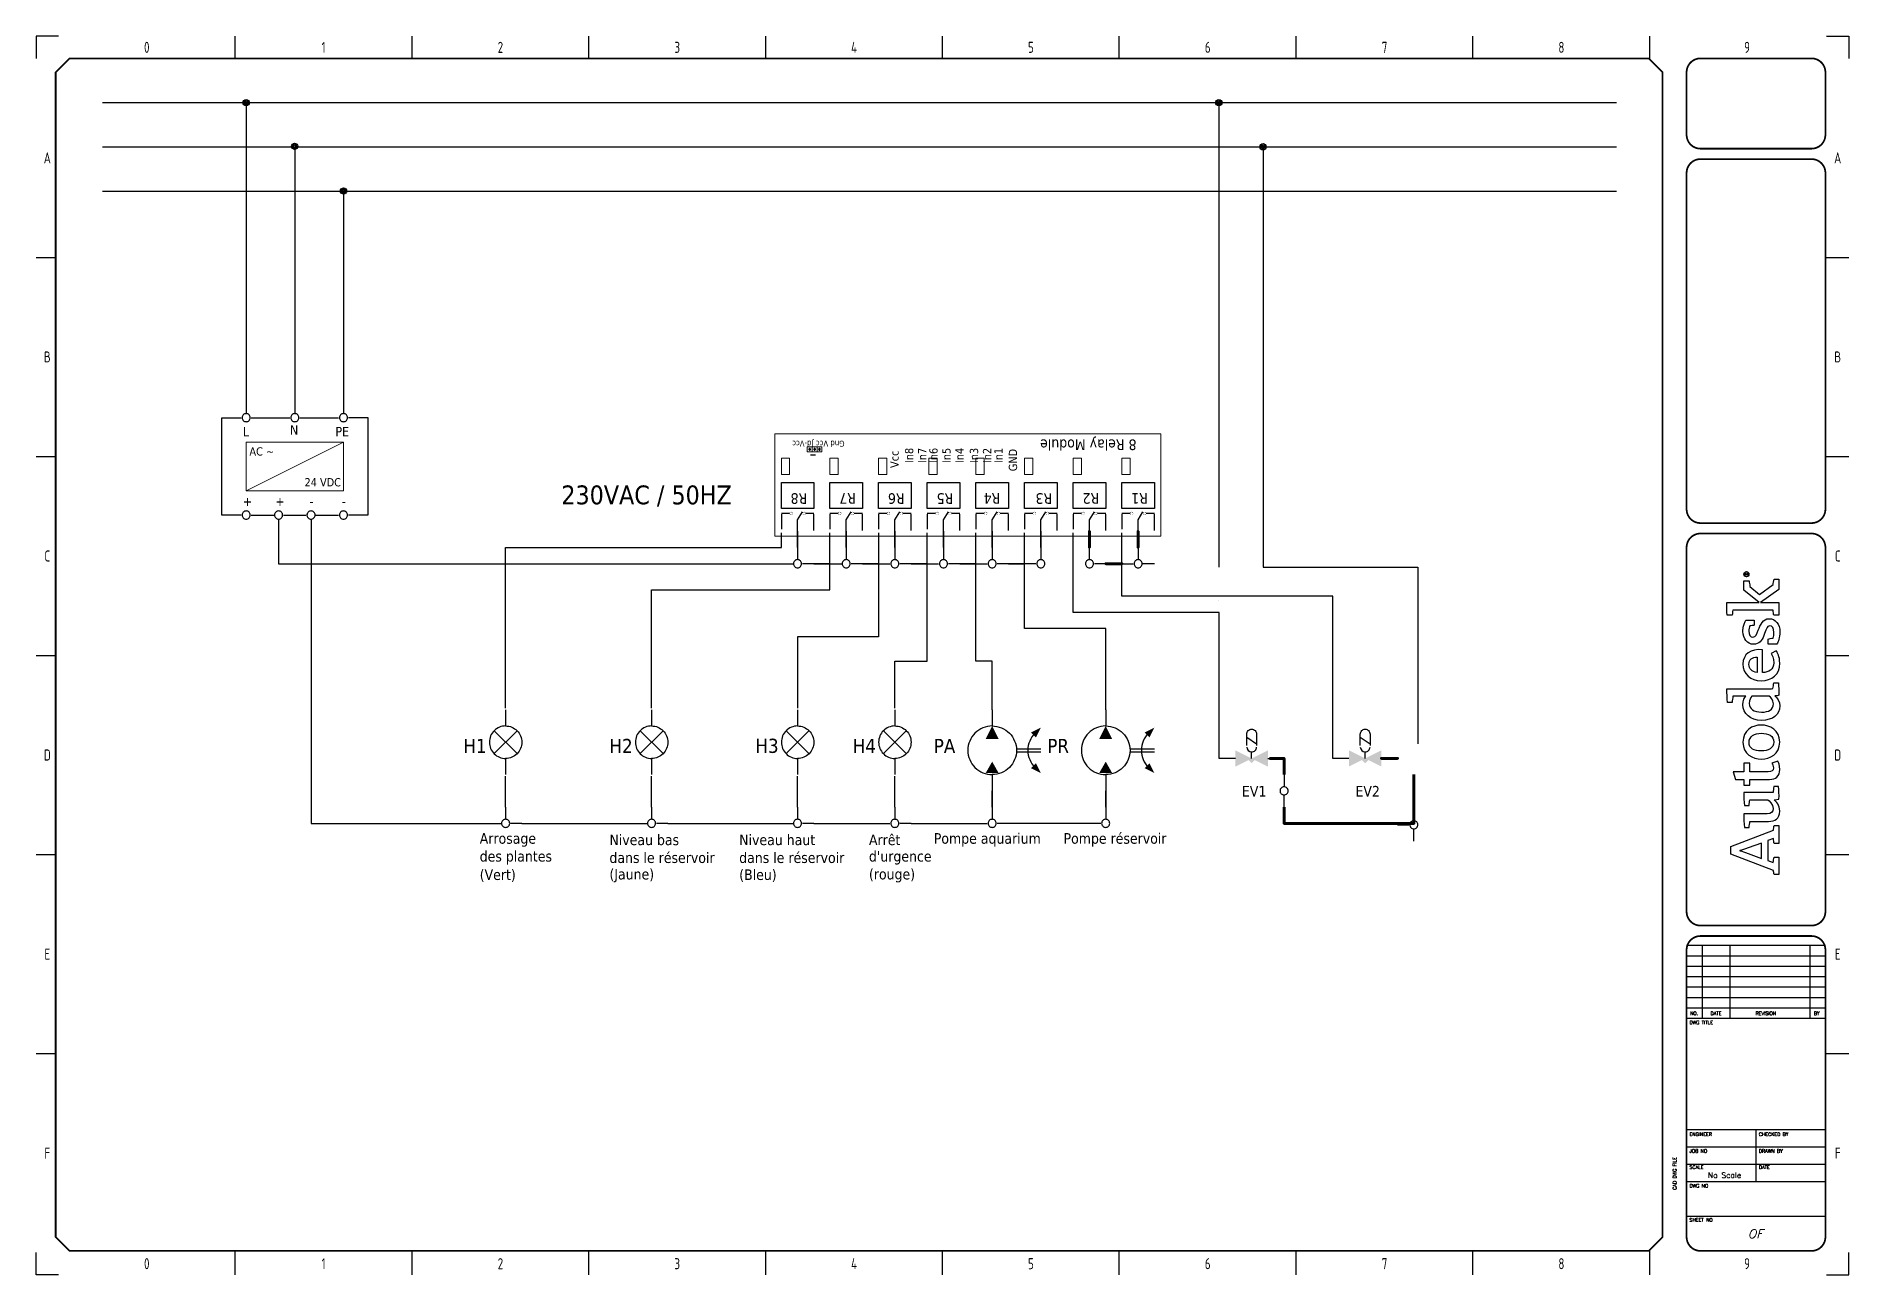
# Model space of a CAD drawing. Extents: x 5 to 415, y 5 to 285.
import ezdxf
from ezdxf.enums import TextEntityAlignment as Align

# ---------------------------------------------------------------- set-up
doc = ezdxf.new("R2010")
doc.units = 0
doc.header["$LTSCALE"] = 10
for name, color, linetype in [('BU_1.5_mm^', 140, 'Continuous'), ('GNYE_1.5_mm^', 3, 'Continuous'), ('LAYER_1', 160, 'Continuous'), ('PDF _Géométrie', 7, 'Continuous'), ('PDF _Remplissages de solides', 7, 'Continuous'), ('PDF _Texte', 7, 'Continuous'), ('SYMS', 7, 'Continuous'), ('TITLE', 7, 'Continuous'), ('Title blocks', 7, 'Continuous'), ('WIRES', 7, 'Continuous')]:
    doc.layers.add(name, color=color, linetype=linetype)
doc.styles.add('ISO8', font='ISO8.shx', dxfattribs={"width": 0.8})
doc.styles.add('ITALIC', font='ITALIC')
doc.styles.add('PDF Tahoma', font='tahoma.ttf')
doc.styles.add('SIMPLEX', font='simplex')

# ---------------------------------------------------------------- blocks, each defined once
blk = doc.blocks.new('AI9-BLK2')
at = {"layer": 'LAYER_1', "color": 7}
blk.add_circle((0, 0), 2.03, dxfattribs=at)
blk.add_open_spline([(1.7, 0), (1.7, -1), (1, -1.8), (0, -1.8), (-1, -1.8), (-1.7, -1), (-1.7, 0), (-1.7, 1), (-1, 1.8), (0, 1.8), (1, 1.8), (1.7, 1), (1.7, 0)], degree=3, knots=[0, 0, 0, 0, 1, 1, 1, 2, 2, 2, 3, 3, 3, 4, 4, 4, 4], dxfattribs=at)
blk = doc.blocks.new('AI9-BLK1')
at = {"layer": 'LAYER_1', "color": 7}
for points, knots in [([(0.7, -1.1), (0.7, -1.1), (0.2, -0.4), (0.2, -0.4), (0.1, -0.2), (0, -0.2), (-0.1, -0.1), (0.3, 0), (0.5, 0.2), (0.5, 0.5), (0.5, 0.8), (0.3, 1.1), (-0.2, 1.1), (-0.2, 1.1), (-0.8, 1.1), (-0.8, 1.1), (-0.8, 1.1), (-0.8, -1.1), (-0.8, -1.1), (-0.8, -1.1), (-0.5, -1.1), (-0.5, -1.1), (-0.5, -1.1), (-0.5, -0.1), (-0.5, -0.1), (-0.4, -0.1), (-0.3, -0.2), (-0.2, -0.3), (-0.2, -0.3), (0.3, -1.1), (0.3, -1.1), (0.3, -1.1), (0.7, -1.1), (0.7, -1.1)], [0, 0, 0, 0, 1, 1, 1, 2, 2, 2, 3, 3, 3, 4, 4, 4, 5, 5, 5, 6, 6, 6, 7, 7, 7, 8, 8, 8, 9, 9, 9, 10, 10, 10, 11, 11, 11, 11]), ([(0.2, 0.5), (0.2, 0.2), (-0.1, 0.1), (-0.3, 0.1), (-0.3, 0.1), (-0.5, 0.1), (-0.5, 0.1), (-0.5, 0.1), (-0.5, 0.8), (-0.5, 0.8), (-0.5, 0.8), (-0.2, 0.8), (-0.2, 0.8), (0.1, 0.8), (0.2, 0.7), (0.2, 0.5)], [0, 0, 0, 0, 1, 1, 1, 2, 2, 2, 3, 3, 3, 4, 4, 4, 5, 5, 5, 5])]:
    blk.add_open_spline(points, degree=3, knots=knots, dxfattribs=at)
blk = doc.blocks.new('LOGO')
for points, knots in [([(35.2, 4.3), (35.2, 4.3), (22.1, 38.1), (22.1, 38.1), (22.1, 38.1), (16.1, 38.1), (16.1, 38.1), (16.1, 38.1), (3.2, 4.3), (3.2, 4.3), (2.2, 4.2), (0.9, 4), (0, 3.7), (0, 3.7), (0, 0), (0, 0), (0, 0), (13.7, 0), (13.7, 0), (13.7, 0), (13.7, 3.7), (13.7, 3.7), (12.4, 4), (10.9, 4.3), (9.5, 4.4), (9.5, 4.4), (11.1, 8.8), (11.1, 8.8), (11.1, 8.8), (26.8, 8.8), (26.8, 8.8), (26.8, 8.8), (28.4, 4.3), (28.4, 4.3), (27, 4.2), (25.8, 4), (24.5, 3.7), (24.5, 3.7), (24.5, 0), (24.5, 0), (24.5, 0), (38.7, 0), (38.7, 0), (38.7, 0), (38.7, 3.7), (38.7, 3.7), (37.9, 3.9), (36, 4.3), (35.2, 4.3)], [0, 0, 0, 0, 1, 1, 1, 2, 2, 2, 3, 3, 3, 4, 4, 4, 5, 5, 5, 6, 6, 6, 7, 7, 7, 8, 8, 8, 9, 9, 9, 10, 10, 10, 11, 11, 11, 12, 12, 12, 13, 13, 13, 14, 14, 14, 15, 15, 15, 16, 16, 16, 16]), ([(12.8, 13.8), (12.8, 13.8), (16.6, 24.3), (16.6, 24.3), (17.8, 27.5), (18.2, 28.8), (18.8, 30.9), (18.8, 30.9), (18.9, 30.9), (18.9, 30.9), (19.6, 28.9), (20, 27.5), (21.1, 24.3), (21.1, 24.3), (24.9, 13.8), (24.9, 13.8), (24.9, 13.8), (12.8, 13.8), (12.8, 13.8)], [0, 0, 0, 0, 1, 1, 1, 2, 2, 2, 3, 3, 3, 4, 4, 4, 5, 5, 5, 6, 6, 6, 6]), ([(70.8, 23.1), (70.8, 23.1), (70.8, 27.7), (70.8, 27.7), (70.8, 27.7), (75.3, 27.7), (75.3, 27.7), (75.3, 27.7), (75.3, 34.3), (75.3, 34.3), (75.3, 34.3), (81.3, 36.2), (81.3, 36.2), (81.3, 36.2), (81.3, 27.7), (81.3, 27.7), (81.3, 27.7), (88, 27.7), (88, 27.7), (88, 27.7), (88, 23.1), (88, 23.1), (88, 23.1), (81.3, 23.1), (81.3, 23.1), (81.3, 23.1), (81.3, 8.4), (81.3, 8.4), (81.3, 5.6), (82.1, 4.3), (84.3, 4.3), (86, 4.3), (87.5, 5.1), (88, 5.5), (88, 5.5), (89.7, 0.9), (89.7, 0.9), (88.7, 0.3), (86.5, -0.7), (83.2, -0.7), (77.6, -0.7), (75.3, 2.4), (75.3, 7.4), (75.3, 7.4), (75.3, 23.1), (75.3, 23.1), (75.3, 23.1), (70.8, 23.1), (70.8, 23.1)], [0, 0, 0, 0, 1, 1, 1, 2, 2, 2, 3, 3, 3, 4, 4, 4, 5, 5, 5, 6, 6, 6, 7, 7, 7, 8, 8, 8, 9, 9, 9, 10, 10, 10, 11, 11, 11, 12, 12, 12, 13, 13, 13, 14, 14, 14, 15, 15, 15, 16, 16, 16, 16]), ([(147.1, 4.7), (147.1, 5.4), (147, 6.1), (147, 6.9), (147, 6.9), (147, 41.1), (147, 41.1), (143.4, 41.2), (139.3, 41), (136.1, 40.7), (136.1, 40.7), (136.1, 37), (136.1, 37), (137.7, 36.8), (139.6, 36.6), (141, 36.4), (141, 36.4), (141, 36.4), (141, 36.4), (141, 36.4), (141, 26.2), (141, 26.2), (140, 27.1), (138, 28.4), (134.3, 28.4), (127.3, 28.4), (122, 22.6), (122, 13.8), (122, 4.5), (126.6, -0.7), (133.4, -0.7), (137.1, -0.7), (139.6, 1.1), (141.3, 3.1), (141.3, 2.1), (141.6, 0.6), (141.8, 0), (145.2, -0.2), (148.7, 0.1), (151.7, 0.4), (151.7, 0.4), (151.7, 4.1), (151.7, 4.1), (150.2, 4.2), (148.4, 4.5), (147.1, 4.7)], [0, 0, 0, 0, 1, 1, 1, 2, 2, 2, 3, 3, 3, 4, 4, 4, 5, 5, 5, 6, 6, 6, 7, 7, 7, 8, 8, 8, 9, 9, 9, 10, 10, 10, 11, 11, 11, 12, 12, 12, 13, 13, 13, 14, 14, 14, 15, 15, 15, 15]), ([(229.4, 4.6), (229.4, 4.6), (221.5, 15.2), (221.5, 15.2), (221.5, 15.2), (228, 23), (228, 23), (229.4, 23.1), (231.3, 23.3), (232.4, 23.6), (232.4, 23.6), (232.4, 27.7), (232.4, 27.7), (232.4, 27.7), (225, 27.7), (225, 27.7), (225, 27.7), (215.2, 15.6), (215.2, 15.6), (215.2, 15.6), (215.2, 41.2), (215.2, 41.2), (211.8, 41.3), (208.2, 41.2), (205.1, 40.9), (205.1, 40.9), (205.1, 36.9), (205.1, 36.9), (206.5, 36.8), (208, 36.6), (209.1, 36.5), (209.1, 36.5), (209.1, 4.5), (209.1, 4.5), (207.8, 4.4), (206.3, 4.2), (205.1, 4), (205.1, 4), (205.1, 0), (205.1, 0), (205.1, 0), (215.2, 0), (215.2, 0), (215.2, 0), (215.2, 14.5), (215.2, 14.5), (215.2, 14.5), (225.6, 0), (225.6, 0), (225.6, 0), (233.7, 0), (233.7, 0), (233.7, 0), (233.7, 3.8), (233.7, 3.8), (232.2, 4.2), (230.6, 4.4), (229.4, 4.6)], [0, 0, 0, 0, 1, 1, 1, 2, 2, 2, 3, 3, 3, 4, 4, 4, 5, 5, 5, 6, 6, 6, 7, 7, 7, 8, 8, 8, 9, 9, 9, 10, 10, 10, 11, 11, 11, 12, 12, 12, 13, 13, 13, 14, 14, 14, 15, 15, 15, 16, 16, 16, 17, 17, 17, 18, 18, 18, 19, 19, 19, 19]), ([(59.7, -0.1), (59.5, 0.6), (59.2, 2.6), (59.1, 3.8), (57.8, 2), (54.9, -0.7), (50.2, -0.7), (44.2, -0.7), (42, 3.1), (42, 8.1), (42, 8.1), (42, 22.9), (42, 22.9), (40.6, 23.2), (38.8, 23.4), (37.3, 23.5), (37.3, 23.5), (37.3, 27.3), (37.3, 27.3), (40.3, 27.6), (44.4, 27.8), (48, 27.6), (48, 27.6), (48, 9.3), (48, 9.3), (48, 6.2), (49.1, 4.5), (52.3, 4.5), (55.8, 4.5), (58.4, 7.9), (59, 8.6), (59, 8.6), (59, 23), (59, 23), (57.8, 23.2), (56, 23.4), (54.6, 23.5), (54.6, 23.5), (54.6, 27.3), (54.6, 27.3), (57.6, 27.7), (61.5, 27.8), (65, 27.7), (65, 27.7), (65, 4.6), (65, 4.6), (66.3, 4.4), (68.1, 4.2), (69.6, 4.1), (69.6, 4.1), (69.6, 0.3), (69.6, 0.3), (66.7, 0), (63, -0.2), (59.7, -0.1)], [0, 0, 0, 0, 1, 1, 1, 2, 2, 2, 3, 3, 3, 4, 4, 4, 5, 5, 5, 6, 6, 6, 7, 7, 7, 8, 8, 8, 9, 9, 9, 10, 10, 10, 11, 11, 11, 12, 12, 12, 13, 13, 13, 14, 14, 14, 15, 15, 15, 16, 16, 16, 17, 17, 17, 18, 18, 18, 18]), ([(104.8, -0.7), (95.2, -0.7), (91.4, 7), (91.4, 13.8), (91.4, 20.6), (95.1, 28.4), (104.6, 28.4), (114.1, 28.4), (118.3, 20.8), (118.3, 14), (118.3, 7.2), (114.2, -0.7), (104.8, -0.7)], [0, 0, 0, 0, 1, 1, 1, 2, 2, 2, 3, 3, 3, 4, 4, 4, 4]), ([(104.5, 23.6), (99.6, 23.6), (97.8, 19.5), (97.8, 14), (97.8, 8.5), (99.9, 4.1), (104.8, 4.1), (109.8, 4.1), (111.8, 8.2), (111.8, 13.8), (111.8, 19.3), (109.5, 23.6), (104.5, 23.6)], [0, 0, 0, 0, 1, 1, 1, 2, 2, 2, 3, 3, 3, 4, 4, 4, 4]), ([(141, 7.6), (140.3, 6.7), (138.2, 4.3), (135, 4.3), (130.5, 4.3), (128.5, 8.1), (128.5, 13.8), (128.5, 19.6), (130.9, 23.5), (135.4, 23.5), (138.3, 23.5), (139.9, 22.3), (141, 21.3), (141, 21.3), (141, 7.6), (141, 7.6)], [0, 0, 0, 0, 1, 1, 1, 2, 2, 2, 3, 3, 3, 4, 4, 4, 5, 5, 5, 5]), ([(167.6, 4.1), (171.4, 4.1), (173.8, 5.5), (175, 6.2), (175, 6.2), (177.1, 2.1), (177.1, 2.1), (175.5, 1.1), (172.6, -0.7), (167.2, -0.7), (158.2, -0.7), (153.3, 5.5), (153.3, 14), (153.3, 22.5), (158.9, 28.4), (166.4, 28.4), (174.6, 28.4), (178.7, 22.5), (177.9, 12.9), (177.9, 12.9), (159.8, 12.9), (159.8, 12.9), (160, 7.9), (162.3, 4.1), (167.6, 4.1)], [0, 0, 0, 0, 1, 1, 1, 2, 2, 2, 3, 3, 3, 4, 4, 4, 5, 5, 5, 6, 6, 6, 7, 7, 7, 8, 8, 8, 8]), ([(172, 17.3), (171.9, 20.8), (170.4, 23.7), (166.3, 23.7), (162.6, 23.7), (160.6, 21.2), (159.9, 17.3), (159.9, 17.3), (172, 17.3), (172, 17.3)], [0, 0, 0, 0, 1, 1, 1, 2, 2, 2, 3, 3, 3, 3]), ([(193.3, 16.4), (190.2, 17.6), (187.8, 18.3), (187.8, 20.5), (187.8, 22.6), (189.9, 23.7), (192.6, 23.7), (194.1, 23.7), (195.6, 23.5), (196.8, 23.1), (196.9, 21.9), (197.1, 20.1), (197.3, 19.6), (197.3, 19.6), (201.3, 19.6), (201.3, 19.6), (201.3, 19.6), (201.3, 26.1), (201.3, 26.1), (200.2, 26.8), (197.1, 28.4), (192.4, 28.4), (186.5, 28.4), (182.2, 25), (182.2, 20.1), (182.2, 15.7), (184.9, 13.4), (189.1, 11.9), (193.4, 10.4), (196.7, 9.3), (196.7, 7.2), (196.7, 5.1), (195, 3.9), (191.4, 3.9), (189.9, 3.9), (188.1, 4.1), (187, 4.6), (186.9, 5.9), (186.6, 7.8), (186.3, 8.4), (186.3, 8.4), (182.3, 8.4), (182.3, 8.4), (182.3, 8.4), (182.3, 1.6), (182.3, 1.6), (182.3, 1.6), (182.3, 1.6), (182.3, 1.6), (184.1, 0.5), (187.5, -0.8), (191.8, -0.8), (198.3, -0.8), (202.4, 2.6), (202.4, 7.8), (202.4, 12.5), (197.8, 14.6), (193.3, 16.4)], [0, 0, 0, 0, 1, 1, 1, 2, 2, 2, 3, 3, 3, 4, 4, 4, 5, 5, 5, 6, 6, 6, 7, 7, 7, 8, 8, 8, 9, 9, 9, 10, 10, 10, 11, 11, 11, 12, 12, 12, 13, 13, 13, 14, 14, 14, 15, 15, 15, 16, 16, 16, 17, 17, 17, 18, 18, 18, 19, 19, 19, 19])]:
    blk.add_open_spline(points, degree=3, knots=knots)
for name, p in [('AI9-BLK2', (237.6, 25.7)), ('AI9-BLK1', (237.8, 25.7))]:
    blk.add_blockref(name, p)
blk = doc.blocks.new('Title_blocks_A3')
at = {"layer": 'TITLE'}
for p, q in [((372.89, 276.86), (372.89, 259.33)), ((378.32, 79.49), (409.72, 79.49)), ((381.85, 79.49), (381.85, 63)), ((388.13, 79.49), (388.13, 63)), ((406.19, 79.49), (406.19, 63)), ((378.32, 77.13), (409.72, 77.13)), ((378.32, 74.78), (409.72, 74.78)), ((378.32, 72.42), (409.72, 72.42)), ((378.32, 70.06), (409.72, 70.06)), ((378.32, 67.71), (409.72, 67.71)), ((378.32, 65.35), (409.72, 65.35)), ((378.32, 63), (409.72, 63)), ((372.89, 13.53), (372.89, 37.81)), ((378.32, 37.87), (409.72, 37.87)), ((394.02, 26.1), (394.02, 37.87)), ((378.32, 33.95), (409.72, 33.95)), ((378.32, 30.02), (409.72, 30.02)), ((378.32, 26.1), (409.72, 26.1)), ((378.32, 18.24), (409.72, 18.24))]:
    blk.add_line(p, q, dxfattribs=at)
at = {"layer": 'TITLE', "const_width": 0.392}
blk.add_lwpolyline([(372.89, 13.53), (372.89, 276.86), (369.75, 280), (12.53, 280), (9.39, 276.86), (9.39, 13.53), (12.53, 10.39), (369.75, 10.39)], close=True, dxfattribs=at)
for points in [[(381.46, 280, 0.414214), (378.32, 276.86, 0.414214)], [(409.72, 276.86, 0.414214), (406.58, 280, 0.414214)], [(378.32, 262.73, 0.414214), (381.46, 259.59, 0.414214)], [(406.58, 259.59, 0.414214), (409.72, 262.73, 0.414214)], [(381.46, 257.23, 0.414214), (378.32, 254.09, 0.414214)], [(409.72, 254.09, 0.414214), (406.58, 257.23, 0.414214)], [(378.32, 178.08, 0.414214), (381.46, 174.94, 0.414214)], [(406.58, 174.94, 0.414214), (409.72, 178.08, 0.414214)], [(381.46, 172.58, 0.414214), (378.32, 169.44, 0.414214)], [(409.72, 169.44, 0.414214), (406.58, 172.58, 0.414214)], [(378.32, 87.08, 0.414214), (381.46, 83.94, 0.414214)], [(406.58, 83.94, 0.414214), (409.72, 87.08, 0.414214)], [(381.46, 81.58, 0.414214), (378.32, 78.44, 0.414214)], [(409.72, 78.44, 0.414214), (406.58, 81.58, 0.414214)], [(378.32, 13.53, 0.414214), (381.46, 10.39, 0.414214)], [(406.58, 10.39, 0.414214), (409.72, 13.53, 0.414214)]]:
    blk.add_lwpolyline(points, format="xyb", dxfattribs=at)
for points in [[(406.58, 280), (381.46, 280)], [(378.32, 276.86), (378.32, 262.73)], [(409.72, 276.86), (409.72, 262.73)], [(406.58, 259.59), (381.46, 259.59)], [(378.32, 254.09), (378.32, 178.08)], [(406.58, 257.23), (381.46, 257.23)], [(409.72, 254.09), (409.72, 178.08)], [(381.46, 174.94), (406.58, 174.94)], [(381.46, 172.58), (406.58, 172.58)], [(381.46, 83.94), (406.58, 83.94)], [(378.32, 78.44), (378.32, 13.53)], [(381.46, 81.58), (406.58, 81.58)], [(409.72, 78.44), (409.72, 13.53)], [(381.46, 10.39), (406.58, 10.39)]]:
    blk.add_lwpolyline(points, dxfattribs=at)
at = {"layer": 'TITLE', "color": 7, "const_width": 0.392}
for points in [[(378.32, 169.44), (378.32, 87.08)], [(409.72, 169.44), (409.72, 87.08)]]:
    blk.add_lwpolyline(points, dxfattribs=at)
at = {"layer": 'Title blocks', "color": 7}
for p, q in [((50, 280), (50, 285)), ((90, 280), (90, 285)), ((130, 280), (130, 285)), ((170, 280), (170, 285)), ((250, 280), (250, 285)), ((290, 280), (290, 285)), ((330, 280), (330, 285)), ((370, 280), (370, 285)), ((5, 235), (9.39, 235)), ((410, 235), (415, 235)), ((5, 190), (9.39, 190)), ((410, 190), (415, 190)), ((5, 100), (9.39, 100)), ((410, 100), (415, 100)), ((5, 55), (9.39, 55)), ((410, 55), (415, 55)), ((50, 5), (50, 10.39)), ((90, 5), (90, 10.39)), ((130, 5), (130, 10.39)), ((170, 5), (170, 10.39)), ((250, 5), (250, 10.39)), ((290, 5), (290, 10.39)), ((330, 5), (330, 10.39)), ((370, 5), (370, 10.64))]:
    blk.add_line(p, q, dxfattribs=at)
at = {"layer": 'Title blocks', "color": 2}
for p, q in [((210, 280), (210, 285)), ((5, 145), (9.39, 145)), ((410, 145), (415, 145)), ((210, 5), (210, 10.39))]:
    blk.add_line(p, q, dxfattribs=at)
at = {"layer": 'Title blocks'}
for points in [[(10, 285), (5, 285), (5, 280)], [(410, 285), (415, 285), (415, 280)], [(10, 5), (5, 5), (5, 10)], [(410, 5), (415, 5), (415, 10)]]:
    blk.add_lwpolyline(points, dxfattribs=at)
at = {"xscale": 0.2857500000000073, "yscale": 0.2857500000000073, "zscale": 0.2857500000000073, "rotation": 90}
blk.add_blockref('LOGO', (399.19, 95.48), dxfattribs=at)
at = {"layer": 'TITLE', "color": 1, "style": 'SIMPLEX'}
for s, p in [('DWG TITLE', (378.97, 61.62)), ('ENGINEER', (378.97, 36.37)), ('CHECKED BY', (394.67, 36.37)), ('JOB NO', (378.97, 32.57)), ('DRAWN BY', (394.67, 32.57)), ('SCALE', (378.97, 28.91)), ('DATE', (394.67, 28.91)), ('DWG NO', (378.97, 24.72)), ('SHEET NO', (378.97, 17))]:
    blk.add_text(s, height=0.785, dxfattribs=at).set_placement(p)
at = {"layer": 'TITLE', "color": 1}
for s, height, style, p in [('NO.', 0.785, 'SIMPLEX', (380.02, 64.11)), ('DATE', 0.785, 'SIMPLEX', (384.99, 64.11)), ('REVISION', 0.785, 'SIMPLEX', (396.24, 64.11)), ('BY', 0.785, 'SIMPLEX', (407.76, 64.11)), ('OF', 2, 'ITALIC', (393.89, 14.25))]:
    blk.add_text(s, height=height, dxfattribs=dict(at, style=style)).set_placement(p, align=Align.MIDDLE)
at = {"layer": 'TITLE', "color": 1, "style": 'SIMPLEX'}
blk.add_text('CAD DWG FILE', height=0.7852, rotation=90, dxfattribs=at).set_placement((376.02, 24.2))
at = {"layer": 'TITLE', "color": 1, "style": 'ITALIC'}
for tag, height, p in [('TITLE#1', 1.5, (393.23, 52.79)), ('TITLE#2', 1.5, (393.23, 50.25)), ('TITLE#3', 1.5, (393.23, 47.71)), ('TITLE#4', 1.5, (393.23, 45.16)), ('DWG#', 2, (393.23, 20.38))]:
    blk.add_attdef(tag, text='', height=height, dxfattribs=at).set_placement(p, align=Align.CENTER)
at = {"layer": 'TITLE', "color": 1, "style": 'SIMPLEX'}
blk.add_attdef('CAD#', (376.32, 34.6), '', height=1.25, rotation=90, dxfattribs=at)
at = {"layer": 'TITLE', "color": 1}
for tag, p, height, style in [('ENGINEER', (381.68, 34.6), 1.25, 'ITALIC'), ('CHKDBY', (396.6, 34.6), 1.25, 'ITALIC'), ('JOB#', (384.53, 30.65), 1.25, 'SIMPLEX'), ('DRAWNBY', (397.48, 30.65), 1.25, 'ITALIC'), ('SCALE', (383.14, 26.88), 1.25, 'SIMPLEX'), ('DATE', (396.4, 26.88), 1.25, 'SIMPLEX'), ('SHTS', (397.95, 13.15), 2, 'ITALIC')]:
    blk.add_attdef(tag, p, '', height=height, dxfattribs=dict(at, style=style))
at = {"layer": 'TITLE', "color": 1, "style": 'ITALIC'}
blk.add_attdef('SH#', text='', height=2, dxfattribs=at).set_placement((389.77, 13.15), align=Align.RIGHT)
at = {"layer": 'TITLE', "color": 7, "flags": 9}
blk.add_attdef('WD_TB', (381.46, 10.39), '', height=1.57, dxfattribs=at)
at = {"layer": 'Title blocks', "style": 'ISO8', "width": 0.8}
for s, p in [('0', (30, 282.5)), ('1', (70, 282.5)), ('2', (110, 282.5)), ('3', (150, 282.5)), ('4', (190, 282.5)), ('5', (230, 282.5)), ('6', (270, 282.5)), ('7', (310, 282.5)), ('8', (350, 282.5)), ('9', (392, 282.5)), ('A', (7.5, 257.5)), ('A', (412.5, 257.5)), ('B', (7.5, 212.5)), ('B', (412.5, 212.5)), ('C', (7.5, 167.5)), ('C', (412.5, 167.5)), ('D', (7.5, 122.5)), ('D', (412.5, 122.5)), ('E', (7.5, 77.5)), ('E', (412.5, 77.5)), ('F', (7.5, 32.5)), ('F', (412.5, 32.5)), ('0', (30, 7.5)), ('1', (70, 7.5)), ('2', (110, 7.5)), ('3', (150, 7.5)), ('4', (190, 7.5)), ('5', (230, 7.5)), ('6', (270, 7.5)), ('7', (310, 7.5)), ('8', (350, 7.5)), ('9', (392, 7.5))]:
    blk.add_text(s, height=2.5, dxfattribs=at).set_placement(p, align=Align.MIDDLE)
blk = doc.blocks.new('WDDOT')
for radius in [0.72, 0.449, 0.223]:
    blk.add_circle((0, 0), radius)

msp = doc.modelspace()

# ---------------------------------------------------------------- hatches: boundary and pattern name
at = {"layer": 'PDF _Remplissages de solides', "transparency": 33554559}
h = msp.add_hatch(color=256, dxfattribs=at)
h.paths.add_polyline_path([(175.75, 177.49, 0.414213), (175.38, 177.12)], flags=0)
h.paths.add_polyline_path([(176.11, 177.12, 0.414214), (175.75, 177.49)], flags=0)
h.paths.add_polyline_path([(175.75, 176.76, 0.414213), (176.11, 177.12)], flags=0)
h.paths.add_polyline_path([(175.38, 177.12, 0.414213), (175.75, 176.76)], flags=0)
h = msp.add_hatch(color=256, dxfattribs=at)
h.paths.add_polyline_path([(178.68, 177.49, 0.414213), (178.31, 177.12)], flags=0)
h.paths.add_polyline_path([(179.05, 177.12, 0.414214), (178.68, 177.49)], flags=0)
h.paths.add_polyline_path([(178.68, 176.76, 0.414213), (179.05, 177.12)], flags=0)
h.paths.add_polyline_path([(178.31, 177.12, 0.414213), (178.68, 176.76)], flags=0)
h = msp.add_hatch(color=256, dxfattribs=at)
h.paths.add_polyline_path([(186.75, 177.49, 0.414213), (186.38, 177.12)], flags=0)
h.paths.add_polyline_path([(187.12, 177.12, 0.414214), (186.75, 177.49)], flags=0)
h.paths.add_polyline_path([(186.75, 176.76, 0.414213), (187.12, 177.12)], flags=0)
h.paths.add_polyline_path([(186.38, 177.12, 0.414213), (186.75, 176.76)], flags=0)
h = msp.add_hatch(color=256, dxfattribs=at)
h.paths.add_polyline_path([(189.69, 177.49, 0.414213), (189.32, 177.12)], flags=0)
h.paths.add_polyline_path([(190.05, 177.12, 0.414214), (189.69, 177.49)], flags=0)
h.paths.add_polyline_path([(189.69, 176.76, 0.414213), (190.05, 177.12)], flags=0)
h.paths.add_polyline_path([(189.32, 177.12, 0.414213), (189.69, 176.76)], flags=0)
h = msp.add_hatch(color=256, dxfattribs=at)
h.paths.add_polyline_path([(197.76, 177.49, 0.414213), (197.39, 177.12)], flags=0)
h.paths.add_polyline_path([(198.12, 177.12, 0.414214), (197.76, 177.49)], flags=0)
h.paths.add_polyline_path([(197.76, 176.76, 0.414213), (198.12, 177.12)], flags=0)
h.paths.add_polyline_path([(197.39, 177.12, 0.414213), (197.76, 176.76)], flags=0)
h = msp.add_hatch(color=256, dxfattribs=at)
h.paths.add_polyline_path([(200.69, 177.49, 0.414213), (200.33, 177.12)], flags=0)
h.paths.add_polyline_path([(201.06, 177.12, 0.414214), (200.69, 177.49)], flags=0)
h.paths.add_polyline_path([(200.69, 176.76, 0.414213), (201.06, 177.12)], flags=0)
h.paths.add_polyline_path([(200.33, 177.12, 0.414213), (200.69, 176.76)], flags=0)
h = msp.add_hatch(color=256, dxfattribs=at)
h.paths.add_polyline_path([(208.76, 177.49, 0.414213), (208.4, 177.12)], flags=0)
h.paths.add_polyline_path([(209.13, 177.12, 0.414214), (208.76, 177.49)], flags=0)
h.paths.add_polyline_path([(208.76, 176.76, 0.414213), (209.13, 177.12)], flags=0)
h.paths.add_polyline_path([(208.4, 177.12, 0.414213), (208.76, 176.76)], flags=0)
h = msp.add_hatch(color=256, dxfattribs=at)
h.paths.add_polyline_path([(211.7, 177.49, 0.414213), (211.33, 177.12)], flags=0)
h.paths.add_polyline_path([(212.06, 177.12, 0.414214), (211.7, 177.49)], flags=0)
h.paths.add_polyline_path([(211.7, 176.76, 0.414213), (212.06, 177.12)], flags=0)
h.paths.add_polyline_path([(211.33, 177.12, 0.414213), (211.7, 176.76)], flags=0)
h = msp.add_hatch(color=256, dxfattribs=at)
h.paths.add_polyline_path([(219.77, 177.49, 0.414213), (219.4, 177.12)], flags=0)
h.paths.add_polyline_path([(220.14, 177.12, 0.414214), (219.77, 177.49)], flags=0)
h.paths.add_polyline_path([(219.77, 176.76, 0.414213), (220.14, 177.12)], flags=0)
h.paths.add_polyline_path([(219.4, 177.12, 0.414213), (219.77, 176.76)], flags=0)
h = msp.add_hatch(color=256, dxfattribs=at)
h.paths.add_polyline_path([(222.7, 177.49, 0.414213), (222.34, 177.12)], flags=0)
h.paths.add_polyline_path([(223.07, 177.12, 0.414214), (222.7, 177.49)], flags=0)
h.paths.add_polyline_path([(222.7, 176.76, 0.414213), (223.07, 177.12)], flags=0)
h.paths.add_polyline_path([(222.34, 177.12, 0.414213), (222.7, 176.76)], flags=0)
h = msp.add_hatch(color=256, dxfattribs=at)
h.paths.add_polyline_path([(230.77, 177.49, 0.414213), (230.41, 177.12)], flags=0)
h.paths.add_polyline_path([(231.14, 177.12, 0.414214), (230.77, 177.49)], flags=0)
h.paths.add_polyline_path([(230.77, 176.76, 0.414213), (231.14, 177.12)], flags=0)
h.paths.add_polyline_path([(230.41, 177.12, 0.414213), (230.77, 176.76)], flags=0)
h = msp.add_hatch(color=256, dxfattribs=at)
h.paths.add_polyline_path([(233.71, 177.49, 0.414213), (233.34, 177.12)], flags=0)
h.paths.add_polyline_path([(234.08, 177.12, 0.414214), (233.71, 177.49)], flags=0)
h.paths.add_polyline_path([(233.71, 176.76, 0.414213), (234.08, 177.12)], flags=0)
h.paths.add_polyline_path([(233.34, 177.12, 0.414213), (233.71, 176.76)], flags=0)
h = msp.add_hatch(color=256, dxfattribs=at)
h.paths.add_polyline_path([(241.78, 177.49, 0.414213), (241.41, 177.12)], flags=0)
h.paths.add_polyline_path([(242.15, 177.12, 0.414214), (241.78, 177.49)], flags=0)
h.paths.add_polyline_path([(241.78, 176.76, 0.414213), (242.15, 177.12)], flags=0)
h.paths.add_polyline_path([(241.41, 177.12, 0.414213), (241.78, 176.76)], flags=0)
h = msp.add_hatch(color=256, dxfattribs=at)
h.paths.add_polyline_path([(244.71, 177.49, 0.414213), (244.35, 177.12)], flags=0)
h.paths.add_polyline_path([(245.08, 177.12, 0.414214), (244.71, 177.49)], flags=0)
h.paths.add_polyline_path([(244.71, 176.76, 0.414213), (245.08, 177.12)], flags=0)
h.paths.add_polyline_path([(244.35, 177.12, 0.414213), (244.71, 176.76)], flags=0)
h = msp.add_hatch(color=256, dxfattribs=at)
h.paths.add_polyline_path([(252.79, 177.49, 0.414213), (252.42, 177.12)], flags=0)
h.paths.add_polyline_path([(253.15, 177.12, 0.414214), (252.79, 177.49)], flags=0)
h.paths.add_polyline_path([(252.79, 176.76, 0.414213), (253.15, 177.12)], flags=0)
h.paths.add_polyline_path([(252.42, 177.12, 0.414213), (252.79, 176.76)], flags=0)
h = msp.add_hatch(color=256, dxfattribs=at)
h.paths.add_polyline_path([(255.72, 177.49, 0.414213), (255.35, 177.12)], flags=0)
h.paths.add_polyline_path([(256.09, 177.12, 0.414214), (255.72, 177.49)], flags=0)
h.paths.add_polyline_path([(255.72, 176.76, 0.414213), (256.09, 177.12)], flags=0)
h.paths.add_polyline_path([(255.35, 177.12, 0.414213), (255.72, 176.76)], flags=0)
at = {"layer": 'PDF _Remplissages de solides', "true_color": 0xffffff, "transparency": 33554559}
for points in [[(280.67, 121.36), (279.93, 120.63), (279.2, 121.36), (276.26, 119.89), (276.26, 123.56), (283.6, 119.89), (283.6, 123.56), (279.2, 121.36), (279.93, 121.73)], [(306.35, 121.36), (305.61, 120.63), (304.88, 121.36), (301.94, 119.89), (301.94, 123.56), (309.28, 119.89), (309.28, 123.56), (304.88, 121.36), (305.61, 121.73)]]:
    msp.add_hatch(color=7, dxfattribs=at).paths.add_polyline_path(points)

# ---------------------------------------------------------------- linework, layer by layer
at = {"layer": 'BU_1.5_mm^'}
for p, q in [((20, 260), (362.5, 260)), ((63.51, 260), (63.51, 199.7)), ((282.5, 260), (282.5, 165)), ((282.5, 165), (317.5, 165)), ((317.5, 165), (317.5, 125))]:
    msp.add_line(p, q, dxfattribs=at)
at = {"layer": 'GNYE_1.5_mm^'}
for p, q in [((20, 250), (362.5, 250)), ((74.48, 250.01), (74.48, 199.72))]:
    msp.add_line(p, q, dxfattribs=at)
at = {"layer": 'PDF _Géométrie', "lineweight": 25}
for points in [[(51.38, 176.76), (46.98, 176.76), (46.98, 198.72), (51.38, 198.72)], [(53.59, 198.77), (62.39, 198.77)], [(64.59, 198.77), (73.4, 198.77)], [(75.6, 198.82), (80, 198.82), (80, 176.76), (75.6, 176.76)], [(181.25, 190.33), (180.15, 190.33)], [(53.59, 176.76), (58.72, 176.76)], [(60.92, 176.76), (66.06, 176.76)], [(68.26, 176.76), (73.4, 176.76)], [(175.38, 177.12), (173.55, 177.12)], [(173.55, 176.93), (173.55, 173.6)], [(177.21, 172.72), (177.21, 175.66), (178.31, 177.49)], [(180.88, 177.12), (179.05, 177.12)], [(180.88, 173.25), (180.88, 176.92)], [(186.38, 177.12), (184.55, 177.12)], [(184.55, 176.93), (184.55, 173.6)], [(188.22, 172.72), (188.22, 175.66), (189.32, 177.49)], [(191.89, 177.12), (190.05, 177.12)], [(191.89, 173.25), (191.89, 176.92)], [(197.39, 177.12), (195.56, 177.12)], [(195.56, 176.93), (195.56, 173.6)], [(199.22, 172.72), (199.22, 175.66), (200.33, 177.49)], [(202.89, 177.12), (201.06, 177.12)], [(202.89, 173.25), (202.89, 176.92)], [(208.4, 177.12), (206.56, 177.12)], [(206.56, 176.93), (206.56, 173.6)], [(210.23, 172.72), (210.23, 175.66), (211.33, 177.49)], [(213.9, 177.12), (212.06, 177.12)], [(213.9, 173.25), (213.9, 176.92)], [(219.4, 177.12), (217.57, 177.12)], [(217.57, 176.93), (217.57, 173.6)], [(221.24, 172.72), (221.24, 175.66), (222.34, 177.49)], [(224.9, 177.12), (223.07, 177.12)], [(224.9, 173.25), (224.9, 176.92)], [(230.41, 177.12), (228.57, 177.12)], [(228.57, 176.93), (228.57, 173.6)], [(232.24, 172.72), (232.24, 175.66), (233.34, 177.49)], [(235.91, 177.12), (234.08, 177.12)], [(235.91, 173.25), (235.91, 176.92)], [(241.41, 177.12), (239.58, 177.12)], [(239.58, 176.93), (239.58, 173.6)], [(243.25, 172.72), (243.25, 175.66), (244.35, 177.49)], [(246.92, 177.12), (245.08, 177.12)], [(246.92, 173.25), (246.92, 176.92)], [(252.42, 177.12), (250.58, 177.12)], [(250.58, 176.93), (250.58, 173.6)], [(254.25, 172.72), (254.25, 175.66), (255.35, 177.49)], [(257.92, 177.12), (256.09, 177.12)], [(257.92, 173.25), (257.92, 176.92)], [(67.16, 175.66), (67.16, 173.09), (67.16, 107.05), (103.84, 107.05), (107.51, 107.05)], [(177.21, 169.42), (177.21, 166.85)], [(188.22, 169.42), (188.22, 166.85)], [(199.22, 169.42), (199.22, 166.85)], [(210.23, 169.42), (210.23, 166.85)], [(221.24, 169.42), (221.24, 166.85)], [(232.24, 169.42), (232.24, 166.85)], [(243.25, 166.85), (243.25, 169.42)], [(254.25, 169.42), (254.25, 166.85)], [(173.55, 165.75), (176.11, 165.75)], [(180.88, 165.75), (178.31, 165.75)], [(184.55, 165.75), (187.12, 165.75)], [(191.89, 165.75), (189.32, 165.75)], [(195.56, 165.75), (198.12, 165.75)], [(202.89, 165.75), (200.33, 165.75)], [(206.56, 165.75), (209.13, 165.75)], [(213.9, 165.75), (211.33, 165.75)], [(217.57, 165.75), (220.14, 165.75)], [(224.9, 165.75), (222.34, 165.75)], [(231.14, 165.75), (228.57, 165.75)], [(246.92, 165.75), (244.35, 165.75)], [(250.58, 165.75), (253.15, 165.75)], [(257.92, 165.75), (255.35, 165.75)], [(113.76, 127.98), (108.6, 122.82)], [(108.6, 127.98), (113.76, 122.82)], [(146.78, 127.98), (141.62, 122.82)], [(141.62, 127.98), (146.78, 122.82)], [(179.79, 127.98), (174.63, 122.82)], [(174.63, 127.98), (179.79, 122.82)], [(201.8, 127.98), (196.65, 122.82)], [(196.65, 127.98), (201.8, 122.82)], [(226.74, 123.93), (232.24, 123.93)], [(226.74, 123.2), (232.24, 123.2)], [(252.42, 123.93), (257.92, 123.93)], [(252.42, 123.2), (257.92, 123.2)], [(278.83, 126.5), (281.03, 125.03)], [(304.51, 126.5), (306.71, 125.03)], [(276.26, 121.73), (275.9, 121.73)], [(283.6, 121.73), (283.97, 121.73)], [(301.94, 121.73), (301.58, 121.73)], [(309.28, 121.73), (309.65, 121.73)], [(111.18, 110.72), (111.18, 114.39), (111.18, 117.69)], [(144.2, 110.72), (144.2, 114.39), (144.2, 117.69)], [(177.21, 110.72), (177.21, 114.39), (177.21, 117.69)], [(199.23, 110.72), (199.23, 114.39), (199.23, 117.69)], [(287.27, 118.06), (287.27, 115.49)], [(111.18, 110.72), (111.18, 108.16)], [(144.2, 110.72), (144.2, 108.16)], [(177.21, 110.72), (177.21, 108.16)], [(199.22, 110.72), (199.22, 108.16)], [(221.24, 110.72), (221.24, 108.16)], [(246.92, 110.72), (246.92, 108.16)], [(287.27, 110.72), (287.27, 113.29)], [(107.51, 107.05), (110.08, 107.05)], [(114.85, 107.05), (112.28, 107.05)], [(114.85, 107.05), (118.52, 107.05), (125.86, 107.05), (136.86, 107.05), (140.53, 107.05)], [(140.53, 107.05), (143.1, 107.05)], [(147.87, 107.05), (145.3, 107.05)], [(147.87, 107.05), (151.54, 107.05), (158.87, 107.05), (169.88, 107.05), (173.55, 107.05)], [(173.55, 107.05), (176.11, 107.05)], [(180.88, 107.05), (178.31, 107.05)], [(180.88, 107.05), (184.55, 107.05), (188.22, 107.05), (191.89, 107.05), (195.56, 107.05)], [(195.56, 107.05), (198.12, 107.05)], [(202.89, 107.05), (200.33, 107.05)], [(202.89, 107.05), (206.56, 107.05), (210.23, 107.05), (213.9, 107.05), (217.57, 107.05)], [(217.57, 107.05), (220.14, 107.05)], [(224.9, 107.05), (222.34, 107.05)], [(243.25, 107.05), (239.58, 107.05), (232.24, 107.05), (228.57, 107.05), (224.91, 107.05)], [(245.81, 107.05), (243.25, 107.05)], [(312.95, 106.73), (315.52, 106.73)], [(316.62, 110.4), (316.62, 107.83)], [(316.62, 103.06), (316.62, 105.63)]]:
    msp.add_lwpolyline(points, dxfattribs=at)
for points in [[(52.48, 199.68, 0.414214), (51.57, 198.77, 0.414214), (52.48, 197.85, 0.414214), (53.4, 198.77, 0.414214)], [(63.49, 199.68, 0.414214), (62.57, 198.77, 0.414214), (63.49, 197.85, 0.414214), (64.41, 198.77, 0.414214)], [(74.5, 199.68, 0.414214), (73.58, 198.77, 0.414214), (74.5, 197.85, 0.414214), (75.41, 198.77, 0.414214)], [(179.97, 191.43, 0.414216), (180.15, 191.61, 0.414216), (179.97, 191.8, 0.414216), (179.78, 191.61, 0.414216)], [(181.07, 191.43, 0.414216), (181.25, 191.61, 0.414216), (181.07, 191.8, 0.414216), (180.88, 191.61, 0.414216)], [(182.17, 191.43, 0.414216), (182.35, 191.61, 0.414216), (182.17, 191.8, 0.414216), (181.98, 191.61, 0.414216)], [(52.48, 177.67, 0.414214), (51.57, 176.76, 0.414214), (52.48, 175.84, 0.414214), (53.4, 176.76, 0.414214)], [(59.82, 177.67, 0.414214), (58.9, 176.76, 0.414214), (59.82, 175.84, 0.414214), (60.74, 176.76, 0.414214)], [(67.16, 177.67, 0.414214), (66.24, 176.76, 0.414214), (67.16, 175.84, 0.414214), (68.08, 176.76, 0.414214)], [(74.5, 177.67, 0.414214), (73.58, 176.76, 0.414214), (74.5, 175.84, 0.414214), (75.41, 176.76, 0.414214)], [(176.3, 165.75, 0.414214), (177.21, 164.83, 0.414214), (178.13, 165.75, 0.414214), (177.21, 166.67, 0.414214)], [(187.3, 165.75, 0.414214), (188.22, 164.83, 0.414214), (189.14, 165.75, 0.414214), (188.22, 166.67, 0.414214)], [(198.31, 165.75, 0.414214), (199.22, 164.83, 0.414214), (200.14, 165.75, 0.414214), (199.22, 166.67, 0.414214)], [(209.31, 165.75, 0.414214), (210.23, 164.83, 0.414214), (211.15, 165.75, 0.414214), (210.23, 166.67, 0.414214)], [(220.32, 165.75, 0.414214), (221.24, 164.83, 0.414214), (222.15, 165.75, 0.414214), (221.24, 166.67, 0.414214)], [(232.24, 166.67, 0.414214), (231.32, 165.75, 0.414214), (232.24, 164.83, 0.414214), (233.16, 165.75, 0.414214)], [(244.16, 165.75, 0.414214), (243.25, 166.67, 0.414214), (242.33, 165.75, 0.414214), (243.25, 164.83, 0.414214)], [(253.34, 165.75, 0.414214), (254.25, 164.83, 0.414214), (255.17, 165.75, 0.414214), (254.25, 166.67, 0.414214)], [(287.27, 115.31, 0.414214), (286.35, 114.39, 0.414214), (287.27, 113.47, 0.414214), (288.19, 114.39, 0.414214)], [(110.26, 107.05, 0.414214), (111.18, 106.14, 0.414214), (112.1, 107.05, 0.414214), (111.18, 107.97, 0.414214)], [(143.28, 107.05, 0.414214), (144.2, 106.14, 0.414214), (145.11, 107.05, 0.414214), (144.2, 107.97, 0.414214)], [(176.3, 107.05, 0.414214), (177.21, 106.14, 0.414214), (178.13, 107.05, 0.414214), (177.21, 107.97, 0.414214)], [(198.31, 107.05, 0.414214), (199.22, 106.14, 0.414214), (200.14, 107.05, 0.414214), (199.22, 107.97, 0.414214)], [(220.32, 107.05, 0.414214), (221.24, 106.14, 0.414214), (222.15, 107.05, 0.414214), (221.24, 107.97, 0.414214)], [(246.92, 107.97, 0.414214), (246, 107.05, 0.414214), (246.92, 106.14, 0.414214), (247.83, 107.05, 0.414214)], [(316.62, 105.81, 0.414214), (317.53, 106.73, 0.414214), (316.62, 107.65, 0.414214), (315.7, 106.73, 0.414214)]]:
    msp.add_lwpolyline(points, format="xyb", close=True, dxfattribs=at)
at = {"layer": 'PDF _Géométrie', "lineweight": 13}
for points in [[(52.48, 193.26), (74.5, 193.26), (74.5, 182.26), (52.48, 182.26)], [(259.39, 171.99), (172.08, 171.99), (172.08, 195.1), (259.39, 195.1)], [(175.38, 185.93), (173.55, 185.93), (173.55, 189.6), (175.38, 189.6)], [(182.72, 191.06), (179.41, 191.06), (179.41, 192.16), (182.72, 192.16)], [(186.38, 185.93), (184.55, 185.93), (184.55, 189.6), (186.38, 189.6)], [(197.39, 185.93), (195.56, 185.93), (195.56, 189.6), (197.39, 189.6)], [(208.76, 185.93), (206.93, 185.93), (206.93, 189.6), (208.76, 189.6)], [(219.4, 185.93), (217.57, 185.93), (217.57, 189.6), (219.4, 189.6)], [(230.41, 185.93), (228.57, 185.93), (228.57, 189.6), (230.41, 189.6)], [(241.41, 185.93), (239.58, 185.93), (239.58, 189.6), (241.41, 189.6)], [(252.42, 185.93), (250.58, 185.93), (250.58, 189.6), (252.42, 189.6)]]:
    msp.add_lwpolyline(points, close=True, dxfattribs=at)
for points in [[(74.5, 193.26), (52.48, 182.26)], [(180.52, 191.06), (180.52, 192.16)], [(181.62, 191.06), (181.62, 192.16)]]:
    msp.add_lwpolyline(points, dxfattribs=at)
at = {"layer": 'PDF _Géométrie', "lineweight": 25}
for points in [[(180.88, 178.22), (173.55, 178.22), (173.55, 184.09), (180.88, 184.09)], [(191.89, 178.22), (184.55, 178.22), (184.55, 184.09), (191.89, 184.09)], [(202.89, 178.22), (195.56, 178.22), (195.56, 184.09), (202.89, 184.09)], [(213.9, 178.22), (206.56, 178.22), (206.56, 184.09), (213.9, 184.09)], [(224.9, 178.22), (217.57, 178.22), (217.57, 184.09), (224.9, 184.09)], [(235.91, 178.22), (228.57, 178.22), (228.57, 184.09), (235.91, 184.09)], [(246.92, 178.22), (239.58, 178.22), (239.58, 184.09), (246.92, 184.09)], [(257.92, 178.22), (250.58, 178.22), (250.58, 184.09), (257.92, 184.09)]]:
    msp.add_lwpolyline(points, close=True, dxfattribs=at)
at = {"layer": 'PDF _Géométrie', "color": 12, "lineweight": 25, "true_color": 0xd30000}
for points in [[(59.82, 175.66), (59.82, 173.09), (59.82, 165.75), (169.88, 165.75), (173.55, 165.75)], [(177.21, 169.42), (177.21, 173.09), (177.21, 169.42), (177.21, 172.72)], [(188.22, 169.42), (188.22, 173.09), (188.22, 169.42), (188.22, 172.72)], [(199.23, 169.42), (199.23, 173.09), (199.23, 169.42), (199.23, 172.72)], [(210.23, 169.42), (210.23, 173.09), (210.23, 169.42), (210.23, 172.72)], [(221.24, 169.42), (221.24, 173.09), (221.24, 169.42), (221.24, 172.72)], [(232.24, 169.42), (232.24, 173.09), (232.24, 169.42), (232.24, 172.72)], [(184.55, 165.75), (180.88, 165.75), (184.55, 165.75), (180.88, 165.75)], [(191.89, 165.75), (195.56, 165.75), (191.89, 165.75), (195.56, 165.75)], [(206.56, 165.75), (202.89, 165.75), (206.56, 165.75), (202.89, 165.75)], [(217.57, 165.75), (213.9, 165.75), (217.57, 165.75), (213.9, 165.75)], [(224.91, 165.75), (228.57, 165.75), (224.91, 165.75), (228.57, 165.75)]]:
    msp.add_lwpolyline(points, dxfattribs=at)
at = {"layer": 'PDF _Géométrie', "color": 131, "lineweight": 25, "true_color": 0x55ffff}
msp.add_lwpolyline([(111.18, 133.1), (111.18, 136.4), (111.18, 169.42), (173.55, 169.42), (173.55, 172.72)], dxfattribs=at)
at = {"layer": 'PDF _Géométrie', "color": 173, "lineweight": 25, "true_color": 0x5555ff}
msp.add_lwpolyline([(144.2, 133.1), (144.2, 139.34), (144.2, 153.28), (144.2, 159.88), (184.55, 159.88), (184.55, 166.48), (184.55, 172.72)], dxfattribs=at)
at = {"layer": 'PDF _Géométrie', "color": 74, "lineweight": 25, "true_color": 0x55aa00}
msp.add_lwpolyline([(195.56, 172.72), (195.56, 169.42), (195.56, 149.24), (191.89, 149.24), (177.21, 149.24), (177.21, 136.4), (177.21, 133.1)], dxfattribs=at)
at = {"layer": 'PDF _Géométrie', "color": 21, "lineweight": 25, "true_color": 0xffaa7f}
msp.add_lwpolyline([(199.23, 133.1), (199.23, 136.4), (199.23, 143.74), (206.56, 143.74), (206.56, 169.42), (206.56, 172.72)], dxfattribs=at)
at = {"layer": 'PDF _Géométrie', "color": 230, "lineweight": 25, "true_color": 0xff007f}
msp.add_lwpolyline([(221.24, 132.73), (221.24, 134.57), (221.24, 143.74), (217.57, 143.74), (217.57, 171.25), (217.57, 172.72)], dxfattribs=at)
at = {"layer": 'PDF _Géométrie', "color": 40, "lineweight": 25, "true_color": 0xffaa00}
msp.add_lwpolyline([(246.92, 132.73), (246.92, 134.57), (246.92, 151.08), (228.57, 151.08), (228.57, 171.25), (228.57, 172.72)], dxfattribs=at)
at = {"layer": 'PDF _Géométrie', "color": 6, "lineweight": 25}
msp.add_lwpolyline([(275.9, 121.73), (272.6, 121.73), (272.6, 154.74), (239.58, 154.74), (239.58, 165.75), (239.58, 172.72)], dxfattribs=at)
at = {"layer": 'PDF _Géométrie', "color": 34, "lineweight": 70, "true_color": 0xac5600}
for points in [[(243.25, 169.42), (243.25, 173.09), (243.25, 169.42), (243.25, 172.72)], [(254.25, 169.42), (254.25, 173.09), (254.25, 169.42), (254.25, 172.72)], [(250.59, 165.75), (246.92, 165.75), (250.59, 165.75), (246.92, 165.75)]]:
    msp.add_lwpolyline(points, dxfattribs=at)
at = {"layer": 'PDF _Géométrie', "color": 20, "lineweight": 25, "true_color": 0xff5500}
msp.add_lwpolyline([(301.58, 121.73), (298.28, 121.73), (298.28, 158.41), (250.58, 158.41), (250.58, 165.75), (250.58, 172.72)], dxfattribs=at)
at = {"layer": 'PDF _Géométrie', "lineweight": 25}
for points in [[(111.18, 132.73), (111.18, 129.07, 0.414214), (107.51, 125.4, 0.414214), (111.18, 121.73)], [(144.2, 132.73), (144.2, 129.07, 0.414214), (140.53, 125.4, 0.414214), (144.2, 121.73)], [(177.21, 132.73), (177.21, 129.07, 0.414214), (173.55, 125.4, 0.414214), (177.21, 121.73)], [(199.22, 132.73), (199.22, 129.07, 0.414214), (195.56, 125.4, 0.414214), (199.22, 121.73)], [(221.24, 132.73), (221.24, 129.07, 0.414214), (215.73, 123.56, 0.414214), (221.24, 118.06)], [(246.92, 132.73), (246.92, 129.07, 0.414214), (241.41, 123.56, 0.414214), (246.92, 118.06)], [(111.18, 129.07, -0.414214), (114.85, 125.4, -0.414214), (111.18, 121.73), (111.18, 118.06)], [(144.2, 129.07, -0.414214), (147.87, 125.4, -0.414214), (144.2, 121.73), (144.2, 118.06)], [(177.21, 129.07, -0.414214), (180.88, 125.4, -0.414214), (177.21, 121.73), (177.21, 118.06)], [(199.22, 129.07, -0.414214), (202.89, 125.4, -0.414214), (199.22, 121.73), (199.22, 118.06)], [(221.24, 129.07, -0.414214), (226.74, 123.56, -0.414214), (221.24, 118.06), (221.24, 114.39), (221.24, 110.72), (221.24, 114.39), (221.24, 110.72)], [(230.92, 127.45, 0.199589), (229.31, 123.56, 0.199589), (230.92, 119.67)], [(246.92, 129.07, -0.414214), (252.42, 123.56, -0.414214), (246.92, 118.06), (246.92, 114.39), (246.92, 110.72), (246.92, 114.39), (246.92, 110.72)], [(256.6, 127.45, 0.199589), (254.99, 123.56, 0.199589), (256.6, 119.67)], [(278.83, 124.66), (278.83, 127.23, -0.414214), (279.93, 128.33, -0.414214), (281.03, 127.23), (281.03, 124.66)], [(304.51, 124.66), (304.51, 127.23, -0.414214), (305.61, 128.33, -0.414214), (306.71, 127.23), (306.71, 124.66)], [(279.93, 121.73), (279.93, 123.2, 0.414214), (281.03, 124.3)], [(305.61, 121.73), (305.61, 123.2, 0.414214), (306.71, 124.3)]]:
    msp.add_lwpolyline(points, format="xyb", dxfattribs=at)
at = {"layer": 'PDF _Géométrie', "color": 5, "lineweight": 70}
for points in [[(287.27, 118.06), (287.27, 121.73), (283.97, 121.73)], [(312.95, 121.73), (309.28, 121.73), (312.95, 121.73), (309.65, 121.73)], [(287.27, 110.72), (287.27, 107.05), (316.62, 107.05), (316.62, 114.39), (316.62, 118.06)]]:
    msp.add_lwpolyline(points, dxfattribs=at)
at = {"layer": 'PDF _Géométrie', "lineweight": 25}
for centre in [(279.93, 124.3), (305.61, 124.3)]:
    msp.add_arc(centre, 1.1, 180, 270, dxfattribs=at)
at = {"layer": 'PDF _Remplissages de solides', "lineweight": 25, "transparency": 33554559}
for points in [[(219.77, 126.13), (222.7, 126.13), (221.24, 129.07)], [(245.45, 126.13), (248.38, 126.13), (246.92, 129.07)], [(219.77, 118.43), (222.7, 118.43), (221.24, 121)], [(245.45, 118.43), (248.38, 118.43), (246.92, 121)]]:
    msp.add_solid(points, dxfattribs=at)
at = {"layer": 'PDF _Remplissages de solides', "lineweight": 13, "transparency": 33554559}
for points in [[(230.04, 127.6), (231.14, 126.5), (232.24, 128.7)], [(255.72, 127.6), (256.82, 126.5), (257.92, 128.7)], [(230.04, 119.53), (231.14, 120.63), (232.24, 118.43)], [(255.72, 119.53), (256.82, 120.63), (257.92, 118.43)]]:
    msp.add_solid(points, dxfattribs=at)
at = {"layer": 'WIRES', "color": 42}
msp.add_line((20, 270), (362.5, 270), dxfattribs=at)
at = {"layer": 'WIRES', "color": 44}
for p, q in [((52.5, 270), (52.5, 199.68)), ((272.5, 270), (272.5, 165))]:
    msp.add_line(p, q, dxfattribs=at)
at = {"layer": 'WIRES'}
msp.add_line((272.5, 157.5), (272.5, 157.5), dxfattribs=at)
msp.add_line((272.5, 157.5), (272.5, 157.5), dxfattribs=at)

# ---------------------------------------------------------------- block references
at = {"layer": 'SYMS'}
msp.add_blockref('Title_blocks_A3', (0, 0), dxfattribs=at).add_auto_attribs({'SCALE': 'No Scale'})
for p in [(52.5, 270), (272.5, 270), (63.45, 260.13), (282.5, 260), (74.52, 250.01)]:
    msp.add_blockref('WDDOT', p, dxfattribs=at)

# ---------------------------------------------------------------- texts
at = {"layer": 'PDF _Texte', "attachment_point": 4, "style": 'PDF Tahoma'}
for s, insert, char_height in [('N', (62.39, 196), 2.13), ('L', (51.75, 195.63), 2.13), ('PE', (72.66, 195.63), 2.134), ('AC ~', (53.22, 191.12), 1.867), ('24 VDC', (65.69, 184.15), 1.867), ('+', (51.75, 179.86), 2.13), ('+', (59.09, 179.86), 2.13), ('230VAC / 50HZ', (123.78, 181.04), 4.2675), ('-', (66.79, 179.86), 2.13), ('-', (74.13, 179.86), 2.13), ('H1', (101.64, 124.55), 3.201), ('H2', (134.66, 124.55), 3.201), ('H3', (167.68, 124.55), 3.201), ('H4', (189.69, 124.55), 3.201), ('PA', (208.03, 124.55), 3.201), ('PR', (233.71, 124.55), 3.201), ('EV1', (277.73, 114.31), 2.4), ('EV2', (303.41, 114.31), 2.4), ('Arrosage', (105.31, 103.3), 2.4), ('Niveau bas', (134.66, 103.3), 2.4), ('Niveau haut', (164.01, 103.3), 2.4005), ('Arrêt', (193.36, 103.3), 2.4), ('Pompe aquarium', (208.03, 103.3), 2.4005), ('Pompe réservoir', (237.38, 103.3), 2.4005), ('des plantes', (105.31, 99.27), 2.4005), ('dans le réservoir', (134.66, 99.27), 2.4005), ('dans le réservoir', (164.01, 99.27), 2.4005), ("d'urgence", (193.36, 99.27), 2.4), ('(Vert)', (105.31, 95.23), 2.4), ('(Jaune)', (134.66, 95.23), 2.4), ('(Bleu)', (164.01, 95.23), 2.4), ('(rouge)', (193.36, 95.23), 2.4)]:
    msp.add_mtext(s, dxfattribs=dict(at, insert=insert, char_height=char_height))
for s, insert, char_height, rotation in [('Gnd Vcc Jd-Vcc', (187.85, 193.07), 1.3336, 180), ('8 Relay Module', (253.89, 192.98), 2.4005, 180), ('Vcc', (199.17, 187.4), 1.867, 90), ('In8', (202.47, 188.5), 1.867, 90), ('In7', (205.41, 188.5), 1.867, 90), ('In6', (207.97, 188.5), 1.867, 90), ('In5', (210.91, 188.5), 1.867, 90), ('In4', (213.84, 188.5), 1.867, 90), ('In3', (217.14, 188.5), 1.867, 90), ('In2', (220.08, 188.5), 1.867, 90), ('In1', (222.65, 188.5), 1.867, 90), ('GND', (225.95, 186.66), 1.867, 90), ('R8', (179.41, 180.51), 2.4, 180), ('R7', (190.42, 180.51), 2.4, 180), ('R6', (201.43, 180.51), 2.4, 180), ('R5', (212.43, 180.51), 2.4, 180), ('R4', (223.07, 180.51), 2.4, 180), ('R3', (234.81, 180.51), 2.4, 180), ('R2', (245.45, 180.51), 2.4, 180), ('R1', (256.45, 180.51), 2.4, 180)]:
    msp.add_mtext(s, dxfattribs=dict(at, insert=insert, char_height=char_height, rotation=rotation))

doc.saveas('drawing.dxf')
